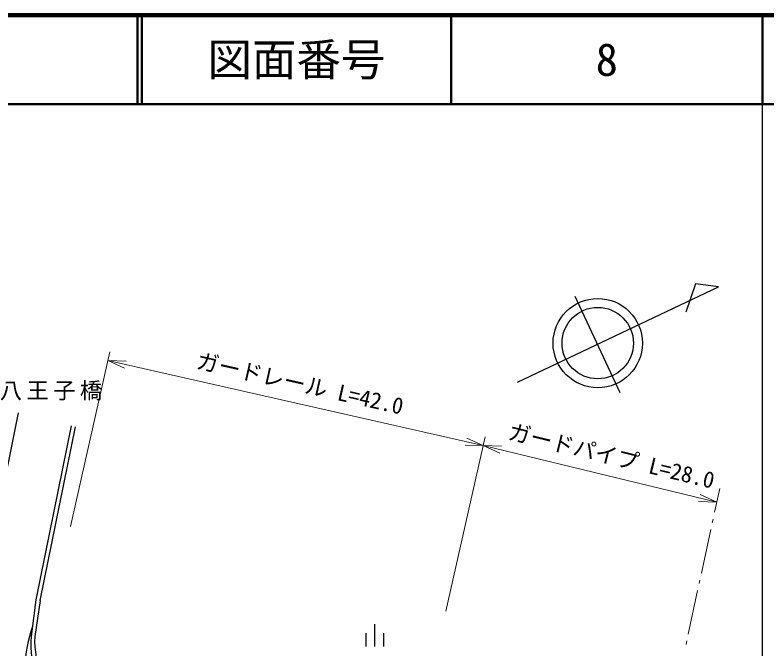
# Model space of a CAD drawing. Units: millimetres, scale not verified. Extents: x 40000 to 680000, y 20000 to 380000.
# Drawn here: x 494997 to 579500, y 308766 to 380000 of the extents above; entities that cross this region are included whole.
import ezdxf
from ezdxf.enums import TextEntityAlignment as Align

# ---------------------------------------------------------------- set-up
doc = ezdxf.new("R2010")
doc.units = ezdxf.units.MM
doc.header["$LTSCALE"] = 1000
for name, color, linetype, lineweight in [('M-BGD', 7, 'Continuous', 25), ('M-BMK-HTXT', 7, 'Continuous', 13), ('M-BMK-OTRS', 5, 'Continuous', 25), ('M-STR-HTXT', 7, 'Continuous', 13), ('M-TTL', 2, 'Continuous', 140), ('M-TTL-BAND', 7, 'Continuous', 25), ('M-TTL-LINE', 7, 'Continuous', 50)]:
    doc.layers.add(name, color=color, linetype=linetype, lineweight=lineweight)
doc.layers.add('M-TTL-TXT', color=7, linetype='Continuous')
doc.styles.add('ＭＳ ゴシック', font='')
doc.styles.get('ＭＳ ゴシック').set_extended_font_data('MS Gothic')

msp = doc.modelspace()

# ---------------------------------------------------------------- linework, layer by layer
at = {"layer": 'M-BGD'}
for p, q in [((551471, 338741), (574058, 349456)), ((571481, 349793), (570386, 346622)), ((574058, 349456), (571481, 349793)), ((557895, 348407), (562983, 337596)), ((491152, 314411), (495400, 335302)), ((501319, 333832), (497342, 314294)), ((497808, 314199), (501785, 333738)), ((497342, 314294), (496792, 310175)), ((497808, 314199), (497208, 310156)), ((535411, 311544), (535411, 309044)), ((534411, 310544), (534411, 309044)), ((536411, 310544), (536411, 309044))]:
    msp.add_line(p, q, dxfattribs=at)
for radius in [5016, 4013]:
    msp.add_circle((560482, 343135), radius, dxfattribs=at)
for centre, radius, start, end in [((507141, 309301), 10386, 175.17186, 228.72321), ((508136, 309742), 10935, 177.83013, 226.3821)]:
    msp.add_arc(centre, radius, start, end, dxfattribs=at)
at = {"layer": 'M-BMK-HTXT'}
for p, q in [((574186, 326780), (573613, 324126)), ((573444, 323344), (573359, 322953)), ((573190, 322171), (572134, 317284)), ((571965, 316502), (571880, 316111)), ((571711, 315329), (570655, 310442)), ((570486, 309660), (570402, 309269))]:
    msp.add_line(p, q, dxfattribs=at)
at = {"layer": 'M-BMK-OTRS'}
msp.add_arc((514303, 305635), 18262, 161.91685, 191.37614, dxfattribs=at)
at = {"layer": 'M-STR-HTXT'}
for p, q in [((501229, 322533), (505660, 342140)), ((505439, 341164), (547619, 331632)), ((505439, 341164), (507302, 340333)), ((505439, 341164), (507478, 341114)), ((543408, 313001), (547839, 332607)), ((547619, 331632), (545756, 332463)), ((547619, 331632), (545580, 331682)), ((547619, 331632), (573857, 325255)), ((547619, 331632), (549468, 330771)), ((547619, 331632), (549657, 331548)), ((573857, 325255), (571819, 325339)), ((573857, 325255), (572008, 326116))]:
    msp.add_line(p, q, dxfattribs=at)
at = {"layer": 'M-TTL'}
msp.add_line((680000, 380000), (40000, 380000), dxfattribs=at)
at = {"layer": 'M-TTL-BAND'}
msp.add_line((579000, 20000), (579000, 370000), dxfattribs=at)
at = {"layer": 'M-TTL-LINE'}
for p, q in [((508747, 380000), (508747, 370000)), ((509247, 380000), (509247, 370000)), ((543997, 380000), (543997, 370000)), ((579000, 380000), (579000, 370000)), ((40000, 370000), (680000, 370000))]:
    msp.add_line(p, q, dxfattribs=at)

# ---------------------------------------------------------------- texts
at = {"layer": 'M-BMK-HTXT', "insert": (499295, 337708), "char_height": 1833, "attachment_point": 5, "style": 'ＭＳ ゴシック'}
msp.add_mtext('\\T1.2;八王子橋', dxfattribs=at)
at = {"layer": 'M-STR-HTXT', "style": 'ＭＳ ゴシック'}
for s, rotation, p in [('ガードレール L=42.0', 347.265, (526706, 337178)), ('ガードパイプ L=28.0', 346.34, (561682, 329037))]:
    msp.add_text(s, height=1833, rotation=rotation, dxfattribs=at).set_placement(p, align=Align.BOTTOM_CENTER)
at = {"layer": 'M-TTL-TXT', "style": 'ＭＳ ゴシック'}
for s, p in [('図面番号', (526622, 375000)), ('8', (561497, 375000))]:
    msp.add_text(s, height=3666, dxfattribs=at).set_placement(p, align=Align.MIDDLE_CENTER)

doc.saveas('drawing.dxf')
